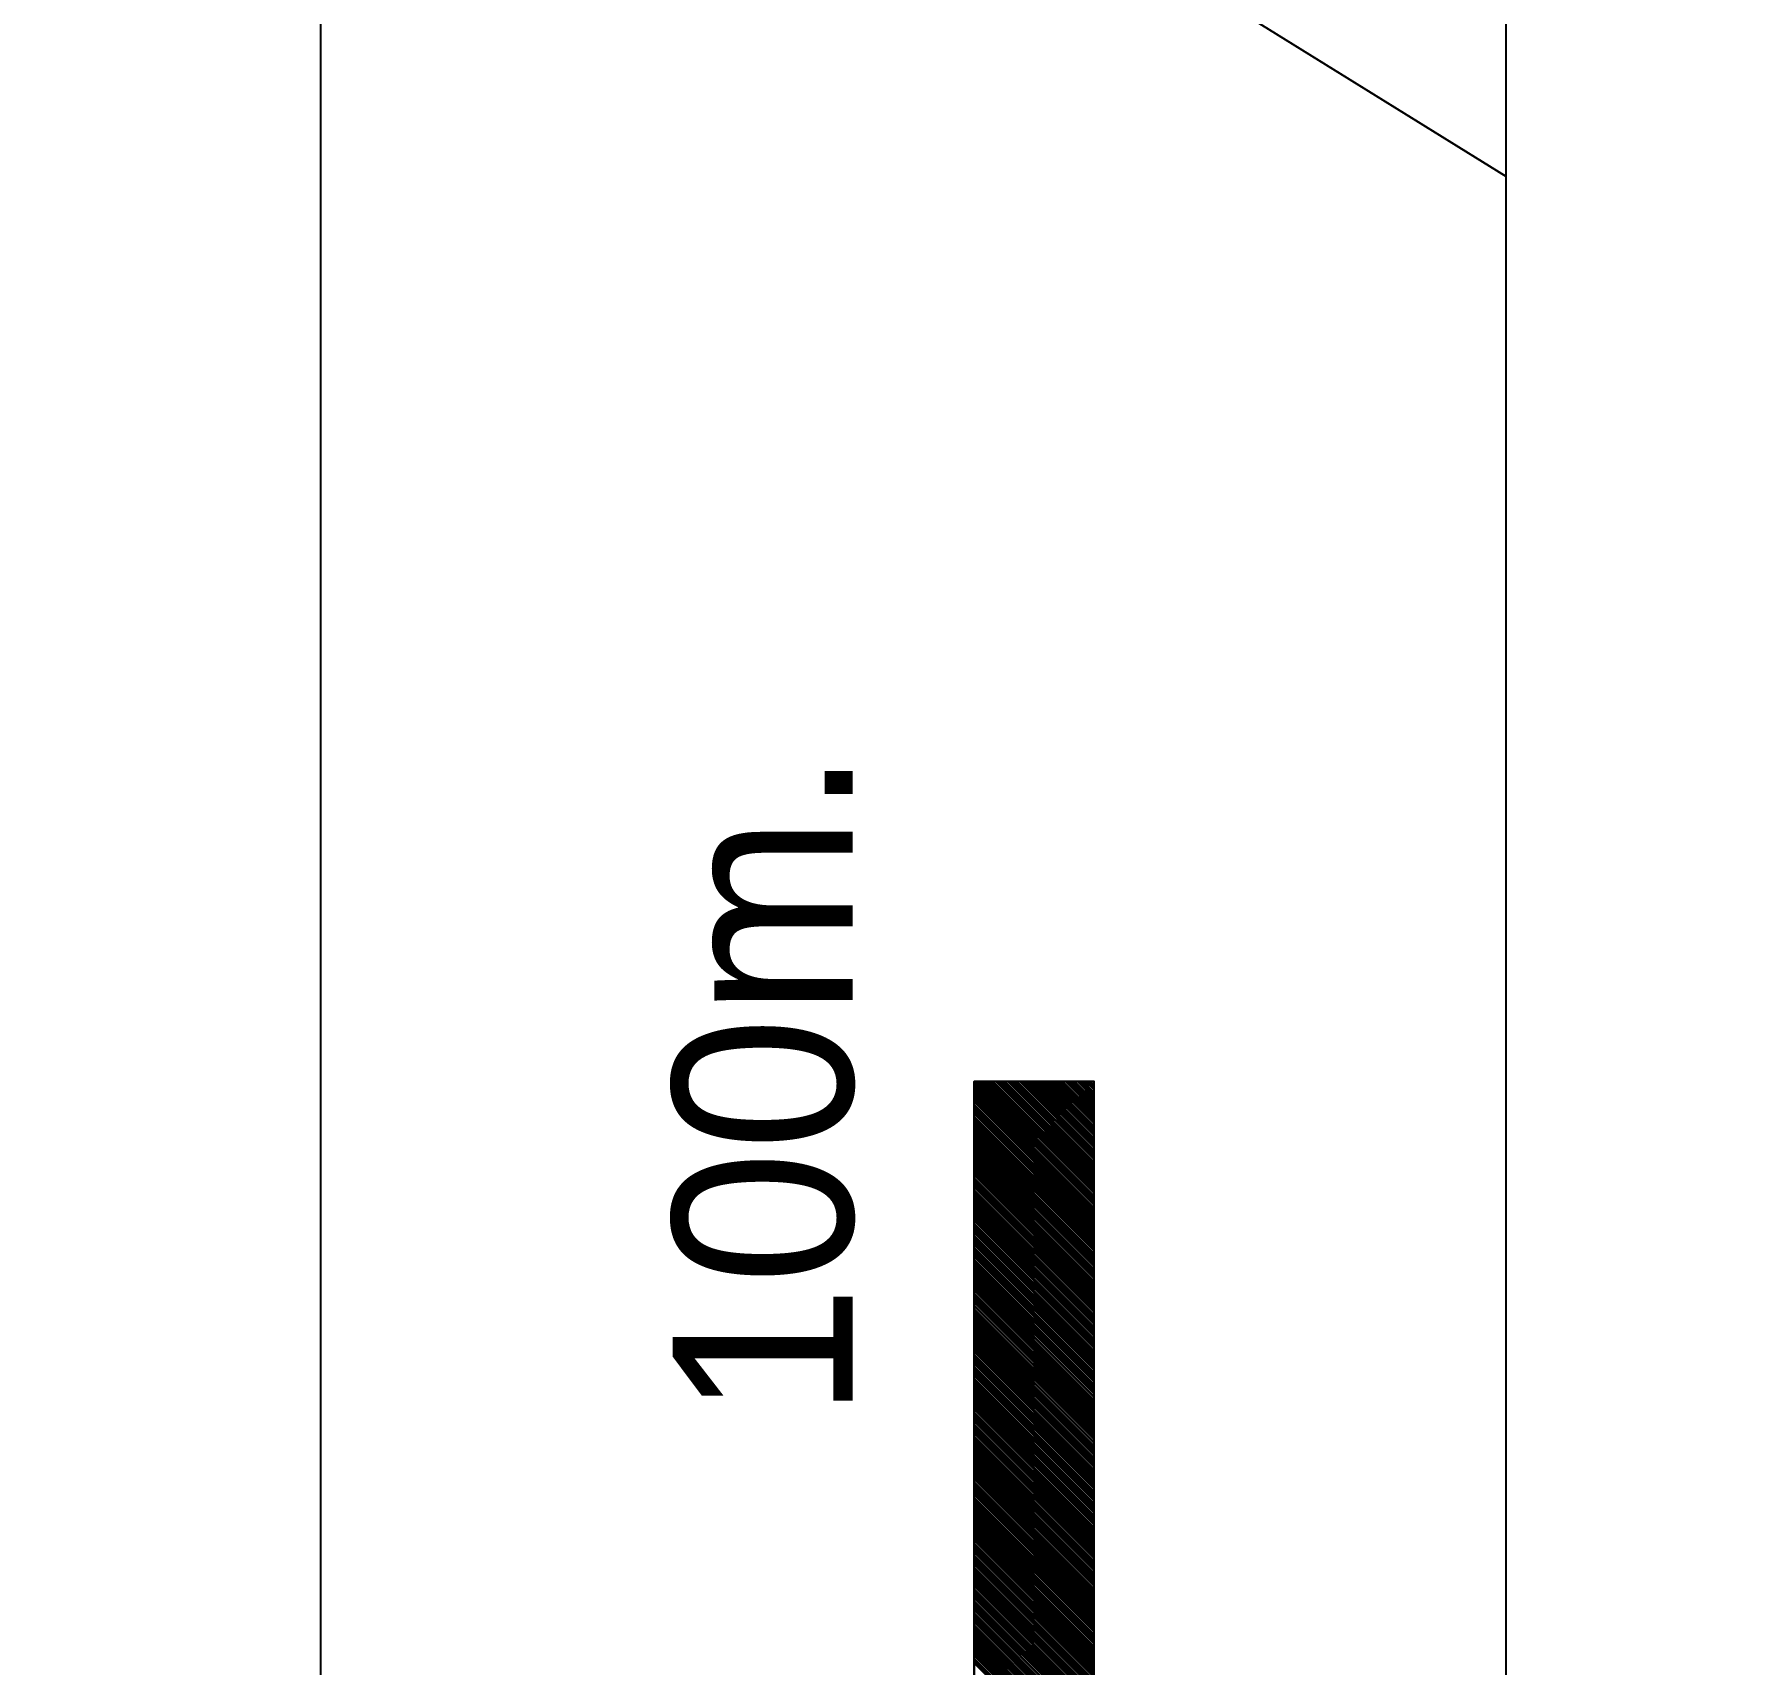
# Model space of a CAD drawing. Extents: x 730654 to 731244, y 4379381 to 4380408.
# Drawn here: x 730885.85 to 730899.99, y 4380376.16 to 4380389.73 of the extents above; entities that cross this region are included whole.
import ezdxf
from ezdxf.enums import TextEntityAlignment as Align

# ---------------------------------------------------------------- set-up
doc = ezdxf.new("R2010")
doc.units = 0
doc.layers.get('0').update_dxf_attribs({"linetype": 'CONTINUOUS'})

msp = doc.modelspace()

# ---------------------------------------------------------------- linework, layer by layer
at = {"color": 0, "linetype": 'CONTINUOUS'}
for p, q in [((730893.67, 4380281.01), (730893.67, 4380381.01)), ((730894.67, 4380380.01), (730893.67, 4380381.01)), ((730893.67, 4380281.01), (730893.67, 4380381.01)), ((730894.67, 4380380.01), (730893.67, 4380381.01)), ((730894.67, 4380379.99), (730893.67, 4380380.99)), ((730894.67, 4380379.99), (730893.67, 4380380.99)), ((730894.67, 4380380.02), (730893.68, 4380381.01)), ((730894.67, 4380380.02), (730893.68, 4380381.01)), ((730894.67, 4380380.03), (730893.69, 4380381.01)), ((730894.67, 4380380.03), (730893.69, 4380381.01)), ((730894.67, 4380380.05), (730893.71, 4380381.01)), ((730894.67, 4380380.05), (730893.71, 4380381.01)), ((730894.67, 4380380.06), (730893.72, 4380381.01)), ((730894.67, 4380380.06), (730893.72, 4380381.01)), ((730894.67, 4380380.08), (730893.74, 4380381.01)), ((730894.67, 4380380.08), (730893.74, 4380381.01)), ((730894.67, 4380380.09), (730893.75, 4380381.01)), ((730894.67, 4380380.09), (730893.75, 4380381.01)), ((730894.67, 4380380.1), (730893.76, 4380381.01)), ((730894.67, 4380380.1), (730893.76, 4380381.01)), ((730894.67, 4380380.12), (730893.78, 4380381.01)), ((730894.67, 4380380.12), (730893.78, 4380381.01)), ((730894.67, 4380380.13), (730893.79, 4380381.01)), ((730894.67, 4380380.13), (730893.79, 4380381.01)), ((730894.67, 4380380.15), (730893.81, 4380381.01)), ((730894.67, 4380380.15), (730893.81, 4380381.01)), ((730894.67, 4380380.16), (730893.82, 4380381.01)), ((730894.67, 4380380.16), (730893.82, 4380381.01)), ((730894.67, 4380380.17), (730893.83, 4380381.01)), ((730894.67, 4380380.17), (730893.83, 4380381.01)), ((730894.67, 4380380.19), (730893.85, 4380381.01)), ((730894.67, 4380380.19), (730893.85, 4380381.01)), ((730894.67, 4380380.2), (730893.86, 4380381.01)), ((730894.67, 4380380.2), (730893.86, 4380381.01)), ((730894.67, 4380380.22), (730893.88, 4380381.01)), ((730894.67, 4380380.22), (730893.88, 4380381.01)), ((730894.67, 4380380.23), (730893.89, 4380381.01)), ((730894.67, 4380380.23), (730893.89, 4380381.01)), ((730894.67, 4380380.25), (730893.91, 4380381.01)), ((730894.67, 4380380.25), (730893.91, 4380381.01)), ((730894.67, 4380380.26), (730893.92, 4380381.01)), ((730894.67, 4380380.26), (730893.92, 4380381.01)), ((730894.67, 4380380.27), (730893.93, 4380381.01)), ((730894.67, 4380380.27), (730893.93, 4380381.01)), ((730894.67, 4380380.29), (730893.95, 4380381.01)), ((730894.67, 4380380.29), (730893.95, 4380381.01)), ((730894.67, 4380380.3), (730893.96, 4380381.01)), ((730894.67, 4380380.3), (730893.96, 4380381.01)), ((730894.67, 4380380.32), (730893.98, 4380381.01)), ((730894.67, 4380380.32), (730893.98, 4380381.01)), ((730894.67, 4380380.33), (730893.99, 4380381.01)), ((730894.67, 4380380.33), (730893.99, 4380381.01)), ((730894.67, 4380380.34), (730894, 4380381.01)), ((730894.67, 4380380.34), (730894, 4380381.01)), ((730894.67, 4380380.36), (730894.02, 4380381.01)), ((730894.67, 4380380.36), (730894.02, 4380381.01)), ((730894.67, 4380380.37), (730894.03, 4380381.01)), ((730894.67, 4380380.37), (730894.03, 4380381.01)), ((730894.67, 4380380.39), (730894.05, 4380381.01)), ((730894.67, 4380380.39), (730894.05, 4380381.01)), ((730894.67, 4380380.4), (730894.06, 4380381.01)), ((730894.67, 4380380.4), (730894.06, 4380381.01)), ((730894.67, 4380380.42), (730894.08, 4380381.01)), ((730894.67, 4380380.42), (730894.08, 4380381.01)), ((730894.67, 4380380.43), (730894.09, 4380381.01)), ((730894.67, 4380380.43), (730894.09, 4380381.01)), ((730894.67, 4380380.44), (730894.1, 4380381.01)), ((730894.67, 4380380.44), (730894.1, 4380381.01)), ((730894.67, 4380380.46), (730894.12, 4380381.01)), ((730894.67, 4380380.46), (730894.12, 4380381.01)), ((730894.67, 4380380.47), (730894.13, 4380381.01)), ((730894.67, 4380380.47), (730894.13, 4380381.01)), ((730894.67, 4380380.49), (730894.15, 4380381.01)), ((730894.67, 4380380.49), (730894.15, 4380381.01)), ((730894.67, 4380380.5), (730894.16, 4380381.01)), ((730894.67, 4380380.5), (730894.16, 4380381.01)), ((730894.67, 4380380.51), (730894.17, 4380381.01)), ((730894.67, 4380380.51), (730894.17, 4380381.01)), ((730894.67, 4380380.53), (730894.19, 4380381.01)), ((730894.67, 4380380.53), (730894.19, 4380381.01)), ((730894.67, 4380380.54), (730894.2, 4380381.01)), ((730894.67, 4380380.54), (730894.2, 4380381.01)), ((730894.67, 4380380.56), (730894.22, 4380381.01)), ((730894.67, 4380380.56), (730894.22, 4380381.01)), ((730894.67, 4380380.57), (730894.23, 4380381.01)), ((730894.67, 4380380.57), (730894.23, 4380381.01)), ((730894.67, 4380380.59), (730894.25, 4380381.01)), ((730894.67, 4380380.59), (730894.25, 4380381.01)), ((730894.67, 4380380.6), (730894.26, 4380381.01)), ((730894.67, 4380380.6), (730894.26, 4380381.01)), ((730894.67, 4380380.61), (730894.27, 4380381.01)), ((730894.67, 4380380.61), (730894.27, 4380381.01)), ((730894.67, 4380380.63), (730894.29, 4380381.01)), ((730894.67, 4380380.63), (730894.29, 4380381.01)), ((730894.67, 4380380.64), (730894.3, 4380381.01)), ((730894.67, 4380380.64), (730894.3, 4380381.01)), ((730894.67, 4380380.66), (730894.32, 4380381.01)), ((730894.67, 4380380.66), (730894.32, 4380381.01)), ((730894.67, 4380380.67), (730894.33, 4380381.01)), ((730894.67, 4380380.67), (730894.33, 4380381.01)), ((730894.67, 4380380.68), (730894.34, 4380381.01)), ((730894.67, 4380380.68), (730894.34, 4380381.01)), ((730894.67, 4380380.7), (730894.36, 4380381.01)), ((730894.67, 4380380.7), (730894.36, 4380381.01)), ((730894.67, 4380380.71), (730894.37, 4380381.01)), ((730894.67, 4380380.71), (730894.37, 4380381.01)), ((730894.67, 4380380.73), (730894.39, 4380381.01)), ((730894.67, 4380380.73), (730894.39, 4380381.01)), ((730894.67, 4380380.74), (730894.4, 4380381.01)), ((730894.67, 4380380.74), (730894.4, 4380381.01)), ((730894.67, 4380380.75), (730894.41, 4380381.01)), ((730894.67, 4380380.75), (730894.41, 4380381.01)), ((730894.67, 4380380.77), (730894.43, 4380381.01)), ((730894.67, 4380380.77), (730894.43, 4380381.01)), ((730894.67, 4380380.78), (730894.44, 4380381.01)), ((730894.67, 4380380.78), (730894.44, 4380381.01)), ((730894.67, 4380380.8), (730894.46, 4380381.01)), ((730894.67, 4380380.8), (730894.46, 4380381.01)), ((730894.67, 4380380.81), (730894.47, 4380381.01)), ((730894.67, 4380380.81), (730894.47, 4380381.01)), ((730894.67, 4380380.83), (730894.49, 4380381.01)), ((730894.67, 4380380.83), (730894.49, 4380381.01)), ((730894.67, 4380380.84), (730894.5, 4380381.01)), ((730894.67, 4380380.84), (730894.5, 4380381.01)), ((730894.67, 4380380.85), (730894.51, 4380381.01)), ((730894.67, 4380380.85), (730894.51, 4380381.01)), ((730894.67, 4380380.87), (730894.53, 4380381.01)), ((730894.67, 4380380.87), (730894.53, 4380381.01)), ((730894.67, 4380380.88), (730894.54, 4380381.01)), ((730894.67, 4380380.88), (730894.54, 4380381.01)), ((730894.67, 4380380.9), (730894.56, 4380381.01)), ((730894.67, 4380380.9), (730894.56, 4380381.01)), ((730894.67, 4380380.91), (730894.57, 4380381.01)), ((730894.67, 4380380.91), (730894.57, 4380381.01)), ((730894.67, 4380380.92), (730894.58, 4380381.01)), ((730894.67, 4380380.92), (730894.58, 4380381.01)), ((730894.67, 4380380.94), (730894.6, 4380381.01)), ((730894.67, 4380380.94), (730894.6, 4380381.01)), ((730894.67, 4380380.95), (730894.61, 4380381.01)), ((730894.67, 4380380.95), (730894.61, 4380381.01)), ((730894.67, 4380380.97), (730894.63, 4380381.01)), ((730894.67, 4380380.97), (730894.63, 4380381.01)), ((730894.67, 4380380.98), (730894.64, 4380381.01)), ((730894.67, 4380380.98), (730894.64, 4380381.01)), ((730894.67, 4380381), (730894.66, 4380381.01)), ((730894.67, 4380381), (730894.66, 4380381.01)), ((730894.67, 4380281.01), (730894.67, 4380381.01)), ((730894.67, 4380281.01), (730894.67, 4380381.01)), ((730894.67, 4380379.98), (730893.67, 4380380.98)), ((730894.67, 4380379.98), (730893.67, 4380380.98)), ((730894.67, 4380379.96), (730893.67, 4380380.96)), ((730894.67, 4380379.96), (730893.67, 4380380.96)), ((730894.67, 4380379.95), (730893.67, 4380380.95)), ((730894.67, 4380379.95), (730893.67, 4380380.95)), ((730894.67, 4380379.93), (730893.67, 4380380.93)), ((730894.67, 4380379.93), (730893.67, 4380380.93)), ((730894.67, 4380379.92), (730893.67, 4380380.92)), ((730894.67, 4380379.92), (730893.67, 4380380.92)), ((730894.67, 4380379.91), (730893.67, 4380380.91)), ((730894.67, 4380379.91), (730893.67, 4380380.91)), ((730894.67, 4380379.89), (730893.67, 4380380.89)), ((730894.67, 4380379.89), (730893.67, 4380380.89)), ((730894.67, 4380379.88), (730893.67, 4380380.88)), ((730894.67, 4380379.88), (730893.67, 4380380.88)), ((730894.67, 4380379.86), (730893.67, 4380380.86)), ((730894.67, 4380379.86), (730893.67, 4380380.86)), ((730894.67, 4380379.85), (730893.67, 4380380.85)), ((730894.67, 4380379.85), (730893.67, 4380380.85)), ((730894.67, 4380379.84), (730893.67, 4380380.84)), ((730894.67, 4380379.84), (730893.67, 4380380.84)), ((730894.67, 4380379.82), (730893.67, 4380380.82)), ((730894.67, 4380379.82), (730893.67, 4380380.82)), ((730894.67, 4380379.81), (730893.67, 4380380.81)), ((730894.67, 4380379.81), (730893.67, 4380380.81)), ((730894.67, 4380379.79), (730893.67, 4380380.79)), ((730894.67, 4380379.79), (730893.67, 4380380.79)), ((730894.67, 4380379.78), (730893.67, 4380380.78)), ((730894.67, 4380379.78), (730893.67, 4380380.78)), ((730894.67, 4380379.76), (730893.67, 4380380.76)), ((730894.67, 4380379.76), (730893.67, 4380380.76)), ((730894.67, 4380379.75), (730893.67, 4380380.75)), ((730894.67, 4380379.75), (730893.67, 4380380.75)), ((730894.67, 4380379.74), (730893.67, 4380380.74)), ((730894.67, 4380379.74), (730893.67, 4380380.74)), ((730894.67, 4380379.72), (730893.67, 4380380.72)), ((730894.67, 4380379.72), (730893.67, 4380380.72)), ((730894.67, 4380379.71), (730893.67, 4380380.71)), ((730894.67, 4380379.71), (730893.67, 4380380.71)), ((730894.67, 4380379.69), (730893.67, 4380380.69)), ((730894.67, 4380379.69), (730893.67, 4380380.69)), ((730894.67, 4380379.68), (730893.67, 4380380.68)), ((730894.67, 4380379.68), (730893.67, 4380380.68)), ((730894.67, 4380379.67), (730893.67, 4380380.67)), ((730894.67, 4380379.67), (730893.67, 4380380.67)), ((730894.67, 4380379.65), (730893.67, 4380380.65)), ((730894.67, 4380379.65), (730893.67, 4380380.65)), ((730894.67, 4380379.64), (730893.67, 4380380.64)), ((730894.67, 4380379.64), (730893.67, 4380380.64)), ((730894.67, 4380379.62), (730893.67, 4380380.62)), ((730894.67, 4380379.62), (730893.67, 4380380.62)), ((730894.67, 4380379.61), (730893.67, 4380380.61)), ((730894.67, 4380379.61), (730893.67, 4380380.61)), ((730894.67, 4380379.6), (730893.67, 4380380.6)), ((730894.67, 4380379.6), (730893.67, 4380380.6)), ((730894.67, 4380379.58), (730893.67, 4380380.58)), ((730894.67, 4380379.58), (730893.67, 4380380.58)), ((730894.67, 4380379.57), (730893.67, 4380380.57)), ((730894.67, 4380379.57), (730893.67, 4380380.57)), ((730894.67, 4380379.55), (730893.67, 4380380.55)), ((730894.67, 4380379.55), (730893.67, 4380380.55)), ((730894.67, 4380379.54), (730893.67, 4380380.54)), ((730894.67, 4380379.54), (730893.67, 4380380.54)), ((730894.67, 4380379.52), (730893.67, 4380380.52)), ((730894.67, 4380379.52), (730893.67, 4380380.52)), ((730894.67, 4380379.51), (730893.67, 4380380.51)), ((730894.67, 4380379.51), (730893.67, 4380380.51)), ((730894.67, 4380379.5), (730893.67, 4380380.5)), ((730894.67, 4380379.5), (730893.67, 4380380.5)), ((730894.67, 4380379.48), (730893.67, 4380380.48)), ((730894.67, 4380379.48), (730893.67, 4380380.48)), ((730894.67, 4380379.47), (730893.67, 4380380.47)), ((730894.67, 4380379.47), (730893.67, 4380380.47)), ((730894.67, 4380379.45), (730893.67, 4380380.45)), ((730894.67, 4380379.45), (730893.67, 4380380.45)), ((730894.67, 4380379.44), (730893.67, 4380380.44)), ((730894.67, 4380379.44), (730893.67, 4380380.44)), ((730894.67, 4380379.43), (730893.67, 4380380.43)), ((730894.67, 4380379.43), (730893.67, 4380380.43)), ((730894.67, 4380379.41), (730893.67, 4380380.41)), ((730894.67, 4380379.41), (730893.67, 4380380.41)), ((730894.67, 4380379.4), (730893.67, 4380380.4)), ((730894.67, 4380379.4), (730893.67, 4380380.4)), ((730894.67, 4380379.38), (730893.67, 4380380.38)), ((730894.67, 4380379.38), (730893.67, 4380380.38)), ((730894.67, 4380379.37), (730893.67, 4380380.37)), ((730894.67, 4380379.37), (730893.67, 4380380.37)), ((730894.67, 4380379.35), (730893.67, 4380380.35)), ((730894.67, 4380379.35), (730893.67, 4380380.35)), ((730894.67, 4380379.34), (730893.67, 4380380.34)), ((730894.67, 4380379.34), (730893.67, 4380380.34)), ((730894.67, 4380379.33), (730893.67, 4380380.33)), ((730894.67, 4380379.33), (730893.67, 4380380.33)), ((730894.67, 4380379.31), (730893.67, 4380380.31)), ((730894.67, 4380379.31), (730893.67, 4380380.31)), ((730894.67, 4380379.3), (730893.67, 4380380.3)), ((730894.67, 4380379.3), (730893.67, 4380380.3)), ((730894.67, 4380379.28), (730893.67, 4380380.28)), ((730894.67, 4380379.28), (730893.67, 4380380.28)), ((730894.67, 4380379.27), (730893.67, 4380380.27)), ((730894.67, 4380379.27), (730893.67, 4380380.27)), ((730894.67, 4380379.26), (730893.67, 4380380.26)), ((730894.67, 4380379.26), (730893.67, 4380380.26)), ((730894.67, 4380379.24), (730893.67, 4380380.24)), ((730894.67, 4380379.24), (730893.67, 4380380.24)), ((730894.67, 4380379.23), (730893.67, 4380380.23)), ((730894.67, 4380379.23), (730893.67, 4380380.23)), ((730894.67, 4380379.21), (730893.67, 4380380.21)), ((730894.67, 4380379.21), (730893.67, 4380380.21)), ((730894.67, 4380379.2), (730893.67, 4380380.2)), ((730894.67, 4380379.2), (730893.67, 4380380.2)), ((730894.67, 4380379.18), (730893.67, 4380380.18)), ((730894.67, 4380379.18), (730893.67, 4380380.18)), ((730894.67, 4380379.17), (730893.67, 4380380.17)), ((730894.67, 4380379.17), (730893.67, 4380380.17)), ((730894.67, 4380379.16), (730893.67, 4380380.16)), ((730894.67, 4380379.16), (730893.67, 4380380.16)), ((730894.67, 4380379.14), (730893.67, 4380380.14)), ((730894.67, 4380379.14), (730893.67, 4380380.14)), ((730894.67, 4380379.13), (730893.67, 4380380.13)), ((730894.67, 4380379.13), (730893.67, 4380380.13)), ((730894.67, 4380379.11), (730893.67, 4380380.11)), ((730894.67, 4380379.11), (730893.67, 4380380.11)), ((730894.67, 4380379.1), (730893.67, 4380380.1)), ((730894.67, 4380379.1), (730893.67, 4380380.1)), ((730894.67, 4380379.09), (730893.67, 4380380.09)), ((730894.67, 4380379.09), (730893.67, 4380380.09)), ((730894.67, 4380379.07), (730893.67, 4380380.07)), ((730894.67, 4380379.07), (730893.67, 4380380.07)), ((730894.67, 4380379.06), (730893.67, 4380380.06)), ((730894.67, 4380379.06), (730893.67, 4380380.06)), ((730894.67, 4380379.04), (730893.67, 4380380.04)), ((730894.67, 4380379.04), (730893.67, 4380380.04)), ((730894.67, 4380379.03), (730893.67, 4380380.03)), ((730894.67, 4380379.03), (730893.67, 4380380.03)), ((730894.67, 4380379.02), (730893.67, 4380380.02)), ((730894.67, 4380379.02), (730893.67, 4380380.02)), ((730894.67, 4380379), (730893.67, 4380380)), ((730894.67, 4380379), (730893.67, 4380380)), ((730894.67, 4380378.99), (730893.67, 4380379.99)), ((730894.67, 4380378.99), (730893.67, 4380379.99)), ((730894.67, 4380378.97), (730893.67, 4380379.97)), ((730894.67, 4380378.97), (730893.67, 4380379.97)), ((730894.67, 4380378.96), (730893.67, 4380379.96)), ((730894.67, 4380378.96), (730893.67, 4380379.96)), ((730894.67, 4380378.94), (730893.67, 4380379.94)), ((730894.67, 4380378.94), (730893.67, 4380379.94)), ((730894.67, 4380378.93), (730893.67, 4380379.93)), ((730894.67, 4380378.93), (730893.67, 4380379.93)), ((730894.67, 4380378.92), (730893.67, 4380379.92)), ((730894.67, 4380378.92), (730893.67, 4380379.92)), ((730894.67, 4380378.9), (730893.67, 4380379.9)), ((730894.67, 4380378.9), (730893.67, 4380379.9)), ((730894.67, 4380378.89), (730893.67, 4380379.89)), ((730894.67, 4380378.89), (730893.67, 4380379.89)), ((730894.67, 4380378.87), (730893.67, 4380379.87)), ((730894.67, 4380378.87), (730893.67, 4380379.87)), ((730894.67, 4380378.86), (730893.67, 4380379.86)), ((730894.67, 4380378.86), (730893.67, 4380379.86)), ((730894.67, 4380378.85), (730893.67, 4380379.85)), ((730894.67, 4380378.85), (730893.67, 4380379.85)), ((730894.67, 4380378.83), (730893.67, 4380379.83)), ((730894.67, 4380378.83), (730893.67, 4380379.83)), ((730894.67, 4380378.82), (730893.67, 4380379.82)), ((730894.67, 4380378.82), (730893.67, 4380379.82)), ((730894.67, 4380378.8), (730893.67, 4380379.8)), ((730894.67, 4380378.8), (730893.67, 4380379.8)), ((730894.67, 4380378.79), (730893.67, 4380379.79)), ((730894.67, 4380378.79), (730893.67, 4380379.79)), ((730894.67, 4380378.77), (730893.67, 4380379.77)), ((730894.67, 4380378.77), (730893.67, 4380379.77)), ((730894.67, 4380378.76), (730893.67, 4380379.76)), ((730894.67, 4380378.76), (730893.67, 4380379.76)), ((730894.67, 4380378.75), (730893.67, 4380379.75)), ((730894.67, 4380378.75), (730893.67, 4380379.75)), ((730894.67, 4380378.73), (730893.67, 4380379.73)), ((730894.67, 4380378.73), (730893.67, 4380379.73)), ((730894.67, 4380378.72), (730893.67, 4380379.72)), ((730894.67, 4380378.72), (730893.67, 4380379.72)), ((730894.67, 4380378.7), (730893.67, 4380379.7)), ((730894.67, 4380378.7), (730893.67, 4380379.7)), ((730894.67, 4380378.69), (730893.67, 4380379.69)), ((730894.67, 4380378.69), (730893.67, 4380379.69)), ((730894.67, 4380378.68), (730893.67, 4380379.68)), ((730894.67, 4380378.68), (730893.67, 4380379.68)), ((730894.67, 4380378.66), (730893.67, 4380379.66)), ((730894.67, 4380378.66), (730893.67, 4380379.66)), ((730894.67, 4380378.65), (730893.67, 4380379.65)), ((730894.67, 4380378.65), (730893.67, 4380379.65)), ((730894.67, 4380378.63), (730893.67, 4380379.63)), ((730894.67, 4380378.63), (730893.67, 4380379.63)), ((730894.67, 4380378.62), (730893.67, 4380379.62)), ((730894.67, 4380378.62), (730893.67, 4380379.62)), ((730894.67, 4380378.61), (730893.67, 4380379.61)), ((730894.67, 4380378.61), (730893.67, 4380379.61)), ((730894.67, 4380378.59), (730893.67, 4380379.59)), ((730894.67, 4380378.59), (730893.67, 4380379.59)), ((730894.67, 4380378.58), (730893.67, 4380379.58)), ((730894.67, 4380378.58), (730893.67, 4380379.58)), ((730894.67, 4380378.56), (730893.67, 4380379.56)), ((730894.67, 4380378.56), (730893.67, 4380379.56)), ((730894.67, 4380378.55), (730893.67, 4380379.55)), ((730894.67, 4380378.55), (730893.67, 4380379.55)), ((730894.67, 4380378.53), (730893.67, 4380379.53)), ((730894.67, 4380378.53), (730893.67, 4380379.53)), ((730894.67, 4380378.52), (730893.67, 4380379.52)), ((730894.67, 4380378.52), (730893.67, 4380379.52)), ((730894.67, 4380378.51), (730893.67, 4380379.51)), ((730894.67, 4380378.51), (730893.67, 4380379.51)), ((730894.67, 4380378.49), (730893.67, 4380379.49)), ((730894.67, 4380378.49), (730893.67, 4380379.49)), ((730894.67, 4380378.48), (730893.67, 4380379.48)), ((730894.67, 4380378.48), (730893.67, 4380379.48)), ((730894.67, 4380378.46), (730893.67, 4380379.46)), ((730894.67, 4380378.46), (730893.67, 4380379.46)), ((730894.67, 4380378.45), (730893.67, 4380379.45)), ((730894.67, 4380378.45), (730893.67, 4380379.45)), ((730894.67, 4380378.44), (730893.67, 4380379.44)), ((730894.67, 4380378.44), (730893.67, 4380379.44)), ((730894.67, 4380378.42), (730893.67, 4380379.42)), ((730894.67, 4380378.42), (730893.67, 4380379.42)), ((730894.67, 4380378.41), (730893.67, 4380379.41)), ((730894.67, 4380378.41), (730893.67, 4380379.41)), ((730894.67, 4380378.39), (730893.67, 4380379.39)), ((730894.67, 4380378.39), (730893.67, 4380379.39)), ((730894.67, 4380378.38), (730893.67, 4380379.38)), ((730894.67, 4380378.38), (730893.67, 4380379.38)), ((730894.67, 4380378.36), (730893.67, 4380379.36)), ((730894.67, 4380378.36), (730893.67, 4380379.36)), ((730894.67, 4380378.35), (730893.67, 4380379.35)), ((730894.67, 4380378.35), (730893.67, 4380379.35)), ((730894.67, 4380378.34), (730893.67, 4380379.34)), ((730894.67, 4380378.34), (730893.67, 4380379.34)), ((730894.67, 4380378.32), (730893.67, 4380379.32)), ((730894.67, 4380378.32), (730893.67, 4380379.32)), ((730894.67, 4380378.31), (730893.67, 4380379.31)), ((730894.67, 4380378.31), (730893.67, 4380379.31)), ((730894.67, 4380378.29), (730893.67, 4380379.29)), ((730894.67, 4380378.29), (730893.67, 4380379.29)), ((730894.67, 4380378.28), (730893.67, 4380379.28)), ((730894.67, 4380378.28), (730893.67, 4380379.28)), ((730894.67, 4380378.27), (730893.67, 4380379.27)), ((730894.67, 4380378.27), (730893.67, 4380379.27)), ((730894.67, 4380378.25), (730893.67, 4380379.25)), ((730894.67, 4380378.25), (730893.67, 4380379.25)), ((730894.67, 4380378.24), (730893.67, 4380379.24)), ((730894.67, 4380378.24), (730893.67, 4380379.24)), ((730894.67, 4380378.22), (730893.67, 4380379.22)), ((730894.67, 4380378.22), (730893.67, 4380379.22)), ((730894.67, 4380378.21), (730893.67, 4380379.21)), ((730894.67, 4380378.21), (730893.67, 4380379.21)), ((730894.67, 4380378.2), (730893.67, 4380379.2)), ((730894.67, 4380378.2), (730893.67, 4380379.2)), ((730894.67, 4380378.18), (730893.67, 4380379.18)), ((730894.67, 4380378.18), (730893.67, 4380379.18)), ((730894.67, 4380378.17), (730893.67, 4380379.17)), ((730894.67, 4380378.17), (730893.67, 4380379.17)), ((730894.67, 4380378.15), (730893.67, 4380379.15)), ((730894.67, 4380378.15), (730893.67, 4380379.15)), ((730894.67, 4380378.14), (730893.67, 4380379.14)), ((730894.67, 4380378.14), (730893.67, 4380379.14)), ((730894.67, 4380378.12), (730893.67, 4380379.12)), ((730894.67, 4380378.12), (730893.67, 4380379.12)), ((730894.67, 4380378.11), (730893.67, 4380379.11)), ((730894.67, 4380378.11), (730893.67, 4380379.11)), ((730894.67, 4380378.1), (730893.67, 4380379.1)), ((730894.67, 4380378.1), (730893.67, 4380379.1)), ((730894.67, 4380378.08), (730893.67, 4380379.08)), ((730894.67, 4380378.08), (730893.67, 4380379.08)), ((730894.67, 4380378.07), (730893.67, 4380379.07)), ((730894.67, 4380378.07), (730893.67, 4380379.07)), ((730894.67, 4380378.05), (730893.67, 4380379.05)), ((730894.67, 4380378.05), (730893.67, 4380379.05)), ((730894.67, 4380378.04), (730893.67, 4380379.04)), ((730894.67, 4380378.04), (730893.67, 4380379.04)), ((730894.67, 4380378.03), (730893.67, 4380379.03)), ((730894.67, 4380378.03), (730893.67, 4380379.03)), ((730894.67, 4380378.01), (730893.67, 4380379.01)), ((730894.67, 4380378.01), (730893.67, 4380379.01)), ((730894.67, 4380378), (730893.67, 4380379)), ((730894.67, 4380378), (730893.67, 4380379)), ((730894.67, 4380377.98), (730893.67, 4380378.98)), ((730894.67, 4380377.98), (730893.67, 4380378.98)), ((730894.67, 4380377.97), (730893.67, 4380378.97)), ((730894.67, 4380377.97), (730893.67, 4380378.97)), ((730894.67, 4380377.95), (730893.67, 4380378.95)), ((730894.67, 4380377.95), (730893.67, 4380378.95)), ((730894.67, 4380377.94), (730893.67, 4380378.94)), ((730894.67, 4380377.94), (730893.67, 4380378.94)), ((730894.67, 4380377.93), (730893.67, 4380378.93)), ((730894.67, 4380377.93), (730893.67, 4380378.93)), ((730894.67, 4380377.91), (730893.67, 4380378.91)), ((730894.67, 4380377.91), (730893.67, 4380378.91)), ((730894.67, 4380377.9), (730893.67, 4380378.9)), ((730894.67, 4380377.9), (730893.67, 4380378.9)), ((730894.67, 4380377.88), (730893.67, 4380378.88)), ((730894.67, 4380377.88), (730893.67, 4380378.88)), ((730894.67, 4380377.87), (730893.67, 4380378.87)), ((730894.67, 4380377.87), (730893.67, 4380378.87)), ((730894.67, 4380377.86), (730893.67, 4380378.86)), ((730894.67, 4380377.86), (730893.67, 4380378.86)), ((730894.67, 4380377.84), (730893.67, 4380378.84)), ((730894.67, 4380377.84), (730893.67, 4380378.84)), ((730894.67, 4380377.83), (730893.67, 4380378.83)), ((730894.67, 4380377.83), (730893.67, 4380378.83)), ((730894.67, 4380377.81), (730893.67, 4380378.81)), ((730894.67, 4380377.81), (730893.67, 4380378.81)), ((730894.67, 4380377.8), (730893.67, 4380378.8)), ((730894.67, 4380377.8), (730893.67, 4380378.8)), ((730894.67, 4380377.78), (730893.67, 4380378.78)), ((730894.67, 4380377.78), (730893.67, 4380378.78)), ((730894.67, 4380377.77), (730893.67, 4380378.77)), ((730894.67, 4380377.77), (730893.67, 4380378.77)), ((730894.67, 4380377.76), (730893.67, 4380378.76)), ((730894.67, 4380377.76), (730893.67, 4380378.76)), ((730894.67, 4380377.74), (730893.67, 4380378.74)), ((730894.67, 4380377.74), (730893.67, 4380378.74)), ((730894.67, 4380377.73), (730893.67, 4380378.73)), ((730894.67, 4380377.73), (730893.67, 4380378.73)), ((730894.67, 4380377.71), (730893.67, 4380378.71)), ((730894.67, 4380377.71), (730893.67, 4380378.71)), ((730894.67, 4380377.7), (730893.67, 4380378.7)), ((730894.67, 4380377.7), (730893.67, 4380378.7)), ((730894.67, 4380377.69), (730893.67, 4380378.69)), ((730894.67, 4380377.69), (730893.67, 4380378.69)), ((730894.67, 4380377.67), (730893.67, 4380378.67)), ((730894.67, 4380377.67), (730893.67, 4380378.67)), ((730894.67, 4380377.66), (730893.67, 4380378.66)), ((730894.67, 4380377.66), (730893.67, 4380378.66)), ((730894.67, 4380377.64), (730893.67, 4380378.64)), ((730894.67, 4380377.64), (730893.67, 4380378.64)), ((730894.67, 4380377.63), (730893.67, 4380378.63)), ((730894.67, 4380377.63), (730893.67, 4380378.63)), ((730894.67, 4380377.62), (730893.67, 4380378.62)), ((730894.67, 4380377.62), (730893.67, 4380378.62)), ((730894.67, 4380377.6), (730893.67, 4380378.6)), ((730894.67, 4380377.6), (730893.67, 4380378.6)), ((730894.67, 4380377.59), (730893.67, 4380378.59)), ((730894.67, 4380377.59), (730893.67, 4380378.59)), ((730894.67, 4380377.57), (730893.67, 4380378.57)), ((730894.67, 4380377.57), (730893.67, 4380378.57)), ((730894.67, 4380377.56), (730893.67, 4380378.56)), ((730894.67, 4380377.56), (730893.67, 4380378.56)), ((730894.67, 4380377.54), (730893.67, 4380378.54)), ((730894.67, 4380377.54), (730893.67, 4380378.54)), ((730894.67, 4380377.53), (730893.67, 4380378.53)), ((730894.67, 4380377.53), (730893.67, 4380378.53)), ((730894.67, 4380377.52), (730893.67, 4380378.52)), ((730894.67, 4380377.52), (730893.67, 4380378.52)), ((730894.67, 4380377.5), (730893.67, 4380378.5)), ((730894.67, 4380377.5), (730893.67, 4380378.5)), ((730894.67, 4380377.49), (730893.67, 4380378.49)), ((730894.67, 4380377.49), (730893.67, 4380378.49)), ((730894.67, 4380377.47), (730893.67, 4380378.47)), ((730894.67, 4380377.47), (730893.67, 4380378.47)), ((730894.67, 4380377.46), (730893.67, 4380378.46)), ((730894.67, 4380377.46), (730893.67, 4380378.46)), ((730894.67, 4380377.45), (730893.67, 4380378.45)), ((730894.67, 4380377.45), (730893.67, 4380378.45)), ((730894.67, 4380377.43), (730893.67, 4380378.43)), ((730894.67, 4380377.43), (730893.67, 4380378.43)), ((730894.67, 4380377.42), (730893.67, 4380378.42)), ((730894.67, 4380377.42), (730893.67, 4380378.42)), ((730894.67, 4380377.4), (730893.67, 4380378.4)), ((730894.67, 4380377.4), (730893.67, 4380378.4)), ((730894.67, 4380377.39), (730893.67, 4380378.39)), ((730894.67, 4380377.39), (730893.67, 4380378.39)), ((730894.67, 4380377.37), (730893.67, 4380378.37)), ((730894.67, 4380377.37), (730893.67, 4380378.37)), ((730894.67, 4380377.36), (730893.67, 4380378.36)), ((730894.67, 4380377.36), (730893.67, 4380378.36)), ((730894.67, 4380377.35), (730893.67, 4380378.35)), ((730894.67, 4380377.35), (730893.67, 4380378.35)), ((730894.67, 4380377.33), (730893.67, 4380378.33)), ((730894.67, 4380377.33), (730893.67, 4380378.33)), ((730894.67, 4380377.32), (730893.67, 4380378.32)), ((730894.67, 4380377.32), (730893.67, 4380378.32)), ((730894.67, 4380377.3), (730893.67, 4380378.3)), ((730894.67, 4380377.3), (730893.67, 4380378.3)), ((730894.67, 4380377.29), (730893.67, 4380378.29)), ((730894.67, 4380377.29), (730893.67, 4380378.29)), ((730894.67, 4380377.28), (730893.67, 4380378.28)), ((730894.67, 4380377.28), (730893.67, 4380378.28)), ((730894.67, 4380377.26), (730893.67, 4380378.26)), ((730894.67, 4380377.26), (730893.67, 4380378.26)), ((730894.67, 4380377.25), (730893.67, 4380378.25)), ((730894.67, 4380377.25), (730893.67, 4380378.25)), ((730894.67, 4380377.23), (730893.67, 4380378.23)), ((730894.67, 4380377.23), (730893.67, 4380378.23)), ((730894.67, 4380377.22), (730893.67, 4380378.22)), ((730894.67, 4380377.22), (730893.67, 4380378.22)), ((730894.67, 4380377.21), (730893.67, 4380378.21)), ((730894.67, 4380377.21), (730893.67, 4380378.21)), ((730894.67, 4380377.19), (730893.67, 4380378.19)), ((730894.67, 4380377.19), (730893.67, 4380378.19)), ((730894.67, 4380377.18), (730893.67, 4380378.18)), ((730894.67, 4380377.18), (730893.67, 4380378.18)), ((730894.67, 4380377.16), (730893.67, 4380378.16)), ((730894.67, 4380377.16), (730893.67, 4380378.16)), ((730894.67, 4380377.15), (730893.67, 4380378.15)), ((730894.67, 4380377.15), (730893.67, 4380378.15)), ((730894.67, 4380377.13), (730893.67, 4380378.13)), ((730894.67, 4380377.13), (730893.67, 4380378.13)), ((730894.67, 4380377.12), (730893.67, 4380378.12)), ((730894.67, 4380377.12), (730893.67, 4380378.12)), ((730894.67, 4380377.11), (730893.67, 4380378.11)), ((730894.67, 4380377.11), (730893.67, 4380378.11)), ((730894.67, 4380377.09), (730893.67, 4380378.09)), ((730894.67, 4380377.09), (730893.67, 4380378.09)), ((730894.67, 4380377.08), (730893.67, 4380378.08)), ((730894.67, 4380377.08), (730893.67, 4380378.08)), ((730894.67, 4380377.06), (730893.67, 4380378.06)), ((730894.67, 4380377.06), (730893.67, 4380378.06)), ((730894.67, 4380377.05), (730893.67, 4380378.05)), ((730894.67, 4380377.05), (730893.67, 4380378.05)), ((730894.67, 4380377.04), (730893.67, 4380378.04)), ((730894.67, 4380377.04), (730893.67, 4380378.04)), ((730894.67, 4380377.02), (730893.67, 4380378.02)), ((730894.67, 4380377.02), (730893.67, 4380378.02)), ((730894.67, 4380377.01), (730893.67, 4380378.01)), ((730894.67, 4380377.01), (730893.67, 4380378.01)), ((730894.67, 4380376.99), (730893.67, 4380377.99)), ((730894.67, 4380376.99), (730893.67, 4380377.99)), ((730894.67, 4380376.98), (730893.67, 4380377.98)), ((730894.67, 4380376.98), (730893.67, 4380377.98)), ((730894.67, 4380376.96), (730893.67, 4380377.96)), ((730894.67, 4380376.96), (730893.67, 4380377.96)), ((730894.67, 4380376.95), (730893.67, 4380377.95)), ((730894.67, 4380376.95), (730893.67, 4380377.95)), ((730894.67, 4380376.94), (730893.67, 4380377.94)), ((730894.67, 4380376.94), (730893.67, 4380377.94)), ((730894.67, 4380376.92), (730893.67, 4380377.92)), ((730894.67, 4380376.92), (730893.67, 4380377.92)), ((730894.67, 4380376.91), (730893.67, 4380377.91)), ((730894.67, 4380376.91), (730893.67, 4380377.91)), ((730894.67, 4380376.89), (730893.67, 4380377.89)), ((730894.67, 4380376.89), (730893.67, 4380377.89)), ((730894.67, 4380376.88), (730893.67, 4380377.88)), ((730894.67, 4380376.88), (730893.67, 4380377.88)), ((730894.67, 4380376.87), (730893.67, 4380377.87)), ((730894.67, 4380376.87), (730893.67, 4380377.87)), ((730894.67, 4380376.85), (730893.67, 4380377.85)), ((730894.67, 4380376.85), (730893.67, 4380377.85)), ((730894.67, 4380376.84), (730893.67, 4380377.84)), ((730894.67, 4380376.84), (730893.67, 4380377.84)), ((730894.67, 4380376.82), (730893.67, 4380377.82)), ((730894.67, 4380376.82), (730893.67, 4380377.82)), ((730894.67, 4380376.81), (730893.67, 4380377.81)), ((730894.67, 4380376.81), (730893.67, 4380377.81)), ((730894.67, 4380376.79), (730893.67, 4380377.79)), ((730894.67, 4380376.79), (730893.67, 4380377.79)), ((730894.67, 4380376.78), (730893.67, 4380377.78)), ((730894.67, 4380376.78), (730893.67, 4380377.78)), ((730894.67, 4380376.77), (730893.67, 4380377.77)), ((730894.67, 4380376.77), (730893.67, 4380377.77)), ((730894.67, 4380376.75), (730893.67, 4380377.75)), ((730894.67, 4380376.75), (730893.67, 4380377.75)), ((730894.67, 4380376.74), (730893.67, 4380377.74)), ((730894.67, 4380376.74), (730893.67, 4380377.74)), ((730894.67, 4380376.72), (730893.67, 4380377.72)), ((730894.67, 4380376.72), (730893.67, 4380377.72)), ((730894.67, 4380376.71), (730893.67, 4380377.71)), ((730894.67, 4380376.71), (730893.67, 4380377.71)), ((730894.67, 4380376.7), (730893.67, 4380377.7)), ((730894.67, 4380376.7), (730893.67, 4380377.7)), ((730894.67, 4380376.68), (730893.67, 4380377.68)), ((730894.67, 4380376.68), (730893.67, 4380377.68)), ((730894.67, 4380376.67), (730893.67, 4380377.67)), ((730894.67, 4380376.67), (730893.67, 4380377.67)), ((730894.67, 4380376.65), (730893.67, 4380377.65)), ((730894.67, 4380376.65), (730893.67, 4380377.65)), ((730894.67, 4380376.64), (730893.67, 4380377.64)), ((730894.67, 4380376.64), (730893.67, 4380377.64)), ((730894.67, 4380376.63), (730893.67, 4380377.63)), ((730894.67, 4380376.63), (730893.67, 4380377.63)), ((730894.67, 4380376.61), (730893.67, 4380377.61)), ((730894.67, 4380376.61), (730893.67, 4380377.61)), ((730894.67, 4380376.6), (730893.67, 4380377.6)), ((730894.67, 4380376.6), (730893.67, 4380377.6)), ((730894.67, 4380376.58), (730893.67, 4380377.58)), ((730894.67, 4380376.58), (730893.67, 4380377.58)), ((730894.67, 4380376.57), (730893.67, 4380377.57)), ((730894.67, 4380376.57), (730893.67, 4380377.57)), ((730894.67, 4380376.55), (730893.67, 4380377.55)), ((730894.67, 4380376.55), (730893.67, 4380377.55)), ((730894.67, 4380376.54), (730893.67, 4380377.54)), ((730894.67, 4380376.54), (730893.67, 4380377.54)), ((730894.67, 4380376.53), (730893.67, 4380377.53)), ((730894.67, 4380376.53), (730893.67, 4380377.53)), ((730894.67, 4380376.51), (730893.67, 4380377.51)), ((730894.67, 4380376.51), (730893.67, 4380377.51)), ((730894.67, 4380376.5), (730893.67, 4380377.5)), ((730894.67, 4380376.5), (730893.67, 4380377.5)), ((730894.67, 4380376.48), (730893.67, 4380377.48)), ((730894.67, 4380376.48), (730893.67, 4380377.48)), ((730894.67, 4380376.47), (730893.67, 4380377.47)), ((730894.67, 4380376.47), (730893.67, 4380377.47)), ((730894.67, 4380376.46), (730893.67, 4380377.46)), ((730894.67, 4380376.46), (730893.67, 4380377.46)), ((730894.67, 4380376.44), (730893.67, 4380377.44)), ((730894.67, 4380376.44), (730893.67, 4380377.44)), ((730894.67, 4380376.43), (730893.67, 4380377.43)), ((730894.67, 4380376.43), (730893.67, 4380377.43)), ((730894.67, 4380376.41), (730893.67, 4380377.41)), ((730894.67, 4380376.41), (730893.67, 4380377.41)), ((730894.67, 4380376.4), (730893.67, 4380377.4)), ((730894.67, 4380376.4), (730893.67, 4380377.4)), ((730894.67, 4380376.38), (730893.67, 4380377.38)), ((730894.67, 4380376.38), (730893.67, 4380377.38)), ((730894.67, 4380376.37), (730893.67, 4380377.37)), ((730894.67, 4380376.37), (730893.67, 4380377.37)), ((730894.67, 4380376.36), (730893.67, 4380377.36)), ((730894.67, 4380376.36), (730893.67, 4380377.36)), ((730894.67, 4380376.34), (730893.67, 4380377.34)), ((730894.67, 4380376.34), (730893.67, 4380377.34)), ((730894.67, 4380376.33), (730893.67, 4380377.33)), ((730894.67, 4380376.33), (730893.67, 4380377.33)), ((730894.67, 4380376.31), (730893.67, 4380377.31)), ((730894.67, 4380376.31), (730893.67, 4380377.31)), ((730894.67, 4380376.3), (730893.67, 4380377.3)), ((730894.67, 4380376.3), (730893.67, 4380377.3)), ((730894.67, 4380376.29), (730893.67, 4380377.29)), ((730894.67, 4380376.29), (730893.67, 4380377.29)), ((730894.67, 4380376.27), (730893.67, 4380377.27)), ((730894.67, 4380376.27), (730893.67, 4380377.27)), ((730894.67, 4380376.26), (730893.67, 4380377.26)), ((730894.67, 4380376.26), (730893.67, 4380377.26)), ((730894.67, 4380376.24), (730893.67, 4380377.24)), ((730894.67, 4380376.24), (730893.67, 4380377.24)), ((730894.67, 4380376.23), (730893.67, 4380377.23)), ((730894.67, 4380376.23), (730893.67, 4380377.23)), ((730894.67, 4380376.22), (730893.67, 4380377.22)), ((730894.67, 4380376.22), (730893.67, 4380377.22)), ((730894.67, 4380376.2), (730893.67, 4380377.2)), ((730894.67, 4380376.2), (730893.67, 4380377.2)), ((730894.67, 4380376.19), (730893.67, 4380377.19)), ((730894.67, 4380376.19), (730893.67, 4380377.19)), ((730894.67, 4380376.17), (730893.67, 4380377.17)), ((730894.67, 4380376.17), (730893.67, 4380377.17)), ((730894.67, 4380376.16), (730893.67, 4380377.16)), ((730894.67, 4380376.16), (730893.67, 4380377.16)), ((730894.67, 4380376.14), (730893.67, 4380377.14)), ((730894.67, 4380376.14), (730893.67, 4380377.14)), ((730894.67, 4380376.13), (730893.67, 4380377.13)), ((730894.67, 4380376.13), (730893.67, 4380377.13)), ((730894.67, 4380376.12), (730893.67, 4380377.12)), ((730894.67, 4380376.12), (730893.67, 4380377.12)), ((730894.67, 4380376.1), (730893.67, 4380377.1)), ((730894.67, 4380376.1), (730893.67, 4380377.1)), ((730894.67, 4380376.09), (730893.67, 4380377.09)), ((730894.67, 4380376.09), (730893.67, 4380377.09)), ((730894.67, 4380376.07), (730893.67, 4380377.07)), ((730894.67, 4380376.07), (730893.67, 4380377.07)), ((730894.67, 4380376.06), (730893.67, 4380377.06)), ((730894.67, 4380376.06), (730893.67, 4380377.06)), ((730894.67, 4380376.05), (730893.67, 4380377.05)), ((730894.67, 4380376.05), (730893.67, 4380377.05)), ((730894.67, 4380376.03), (730893.67, 4380377.03)), ((730894.67, 4380376.03), (730893.67, 4380377.03)), ((730894.67, 4380376.02), (730893.67, 4380377.02)), ((730894.67, 4380376.02), (730893.67, 4380377.02)), ((730894.67, 4380376), (730893.67, 4380377)), ((730894.67, 4380376), (730893.67, 4380377)), ((730894.67, 4380375.99), (730893.67, 4380376.99)), ((730894.67, 4380375.99), (730893.67, 4380376.99)), ((730894.67, 4380375.97), (730893.67, 4380376.97)), ((730894.67, 4380375.97), (730893.67, 4380376.97)), ((730894.67, 4380375.96), (730893.67, 4380376.96)), ((730894.67, 4380375.96), (730893.67, 4380376.96)), ((730894.67, 4380375.95), (730893.67, 4380376.95)), ((730894.67, 4380375.95), (730893.67, 4380376.95)), ((730894.67, 4380375.93), (730893.67, 4380376.93)), ((730894.67, 4380375.93), (730893.67, 4380376.93)), ((730894.67, 4380375.92), (730893.67, 4380376.92)), ((730894.67, 4380375.92), (730893.67, 4380376.92)), ((730894.67, 4380375.9), (730893.67, 4380376.9)), ((730894.67, 4380375.9), (730893.67, 4380376.9)), ((730894.67, 4380375.89), (730893.67, 4380376.89)), ((730894.67, 4380375.89), (730893.67, 4380376.89)), ((730894.67, 4380375.88), (730893.67, 4380376.88)), ((730894.67, 4380375.88), (730893.67, 4380376.88)), ((730894.67, 4380375.86), (730893.67, 4380376.86)), ((730894.67, 4380375.86), (730893.67, 4380376.86)), ((730894.67, 4380375.85), (730893.67, 4380376.85)), ((730894.67, 4380375.85), (730893.67, 4380376.85)), ((730894.67, 4380375.83), (730893.67, 4380376.83)), ((730894.67, 4380375.83), (730893.67, 4380376.83)), ((730894.67, 4380375.82), (730893.67, 4380376.82)), ((730894.67, 4380375.82), (730893.67, 4380376.82)), ((730894.67, 4380375.81), (730893.67, 4380376.81)), ((730894.67, 4380375.81), (730893.67, 4380376.81)), ((730894.67, 4380375.79), (730893.67, 4380376.79)), ((730894.67, 4380375.79), (730893.67, 4380376.79)), ((730894.67, 4380375.78), (730893.67, 4380376.78)), ((730894.67, 4380375.78), (730893.67, 4380376.78)), ((730894.67, 4380375.76), (730893.67, 4380376.76)), ((730894.67, 4380375.76), (730893.67, 4380376.76)), ((730894.67, 4380375.75), (730893.67, 4380376.75)), ((730894.67, 4380375.75), (730893.67, 4380376.75)), ((730894.67, 4380375.73), (730893.67, 4380376.73)), ((730894.67, 4380375.73), (730893.67, 4380376.73)), ((730894.67, 4380375.72), (730893.67, 4380376.72)), ((730894.67, 4380375.72), (730893.67, 4380376.72)), ((730894.67, 4380375.71), (730893.67, 4380376.71)), ((730894.67, 4380375.71), (730893.67, 4380376.71)), ((730894.67, 4380375.69), (730893.67, 4380376.69)), ((730894.67, 4380375.69), (730893.67, 4380376.69)), ((730894.67, 4380375.68), (730893.67, 4380376.68)), ((730894.67, 4380375.68), (730893.67, 4380376.68)), ((730894.67, 4380375.66), (730893.67, 4380376.66)), ((730894.67, 4380375.66), (730893.67, 4380376.66)), ((730894.67, 4380375.65), (730893.67, 4380376.65)), ((730894.67, 4380375.65), (730893.67, 4380376.65)), ((730894.67, 4380375.64), (730893.67, 4380376.64)), ((730894.67, 4380375.64), (730893.67, 4380376.64)), ((730894.67, 4380375.62), (730893.67, 4380376.62)), ((730894.67, 4380375.62), (730893.67, 4380376.62)), ((730894.67, 4380375.61), (730893.67, 4380376.61)), ((730894.67, 4380375.61), (730893.67, 4380376.61)), ((730894.67, 4380375.59), (730893.67, 4380376.59)), ((730894.67, 4380375.59), (730893.67, 4380376.59)), ((730894.67, 4380375.58), (730893.67, 4380376.58)), ((730894.67, 4380375.58), (730893.67, 4380376.58)), ((730894.67, 4380375.56), (730893.67, 4380376.56)), ((730894.67, 4380375.56), (730893.67, 4380376.56)), ((730894.67, 4380375.55), (730893.67, 4380376.55)), ((730894.67, 4380375.55), (730893.67, 4380376.55)), ((730894.67, 4380375.54), (730893.67, 4380376.54)), ((730894.67, 4380375.54), (730893.67, 4380376.54)), ((730894.67, 4380375.52), (730893.67, 4380376.52)), ((730894.67, 4380375.52), (730893.67, 4380376.52)), ((730894.67, 4380375.51), (730893.67, 4380376.51)), ((730894.67, 4380375.51), (730893.67, 4380376.51)), ((730894.67, 4380375.49), (730893.67, 4380376.49)), ((730894.67, 4380375.49), (730893.67, 4380376.49)), ((730894.67, 4380375.48), (730893.67, 4380376.48)), ((730894.67, 4380375.48), (730893.67, 4380376.48)), ((730894.67, 4380375.47), (730893.67, 4380376.47)), ((730894.67, 4380375.47), (730893.67, 4380376.47)), ((730894.67, 4380375.45), (730893.67, 4380376.45)), ((730894.67, 4380375.45), (730893.67, 4380376.45)), ((730894.67, 4380375.44), (730893.67, 4380376.44)), ((730894.67, 4380375.44), (730893.67, 4380376.44)), ((730894.67, 4380375.42), (730893.67, 4380376.42)), ((730894.67, 4380375.42), (730893.67, 4380376.42)), ((730894.67, 4380375.41), (730893.67, 4380376.41)), ((730894.67, 4380375.41), (730893.67, 4380376.41)), ((730894.67, 4380375.39), (730893.67, 4380376.39)), ((730894.67, 4380375.39), (730893.67, 4380376.39)), ((730894.67, 4380375.38), (730893.67, 4380376.38)), ((730894.67, 4380375.38), (730893.67, 4380376.38)), ((730894.67, 4380375.37), (730893.67, 4380376.37)), ((730894.67, 4380375.37), (730893.67, 4380376.37)), ((730894.67, 4380375.35), (730893.67, 4380376.35)), ((730894.67, 4380375.35), (730893.67, 4380376.35)), ((730894.67, 4380375.34), (730893.67, 4380376.34)), ((730894.67, 4380375.34), (730893.67, 4380376.34)), ((730894.67, 4380375.32), (730893.67, 4380376.32)), ((730894.67, 4380375.32), (730893.67, 4380376.32)), ((730894.67, 4380375.31), (730893.67, 4380376.31)), ((730894.67, 4380375.31), (730893.67, 4380376.31)), ((730894.67, 4380375.3), (730893.67, 4380376.3)), ((730894.67, 4380375.3), (730893.67, 4380376.3)), ((730894.67, 4380375.28), (730893.67, 4380376.28)), ((730894.67, 4380375.28), (730893.67, 4380376.28)), ((730894.67, 4380375.27), (730893.67, 4380376.27)), ((730894.67, 4380375.27), (730893.67, 4380376.27)), ((730894.67, 4380375.25), (730893.67, 4380376.25)), ((730894.67, 4380375.25), (730893.67, 4380376.25)), ((730894.67, 4380375.24), (730893.67, 4380376.24)), ((730894.67, 4380375.24), (730893.67, 4380376.24)), ((730894.67, 4380375.23), (730893.67, 4380376.23)), ((730894.67, 4380375.23), (730893.67, 4380376.23)), ((730894.67, 4380375.21), (730893.67, 4380376.21)), ((730894.67, 4380375.21), (730893.67, 4380376.21)), ((730894.67, 4380375.2), (730893.67, 4380376.2)), ((730894.67, 4380375.2), (730893.67, 4380376.2)), ((730894.67, 4380375.18), (730893.67, 4380376.18)), ((730894.67, 4380375.18), (730893.67, 4380376.18)), ((730894.67, 4380375.17), (730893.67, 4380376.17)), ((730894.67, 4380375.17), (730893.67, 4380376.17))]:
    msp.add_line(p, q, dxfattribs=at)
msp.add_lwpolyline([(730894.67, 4380371.01), (730894.67, 4380381.01), (730893.67, 4380381.01), (730893.67, 4380371.01)], close=True, dxfattribs=at)
msp.add_lwpolyline([(730894.67, 4380371.01), (730894.67, 4380381.01), (730893.67, 4380381.01), (730893.67, 4380371.01)], close=True, dxfattribs=at)

# ---------------------------------------------------------------- texts
msp.add_text('100m.', height=1.5, rotation=90, dxfattribs=at).set_placement((730891.91, 4380380.99), align=Align.MIDDLE)

# ---------------------------------------------------------------- meshes
mesh = msp.add_polyface(dxfattribs=at)
corners = [(730654.5, 4379381), (730654.5, 4379381), (730654.5, 4379571.962), (730962.5, 4379381), (730654.5, 4379746.493), (731244, 4379381), (730654.5, 4380407.5), (731244, 4380042.007), (731244, 4380407.5)]
mesh.append_faces([[corners[k] for k in face] for face in [(0, 1, 3, 2), (2, 3, 5, 4), (4, 5, 7, 6), (6, 7, 8, 8)]], dxfattribs={"vtx0": -1, "vtx2": -1, "color": 0})
mesh = msp.add_polyface(dxfattribs=at)
corners = [(730664.5, 4380221), (730664.5, 4380221), (730664.5, 4380395.271), (730945.58, 4380221), (730664.5, 4380401.5), (730945.58, 4380227.229), (730945.58, 4380401.5)]
mesh.append_faces([[corners[k] for k in face] for face in [(0, 1, 3, 2), (2, 3, 5, 4), (4, 5, 6, 6)]], dxfattribs={"vtx0": -1, "vtx2": -1, "color": 0})
mesh = msp.add_polyface(dxfattribs=at)
corners = [(730888.23, 4380228.19), (730888.23, 4380228.19), (730888.23, 4380234.309), (730898.1, 4380228.19), (730888.23, 4380394.66), (730898.1, 4380388.541), (730898.1, 4380394.66)]
mesh.append_faces([[corners[k] for k in face] for face in [(0, 1, 3, 2), (2, 3, 5, 4), (4, 5, 6, 6)]], dxfattribs={"vtx0": -1, "vtx2": -1, "color": 0})

doc.saveas('drawing.dxf')
